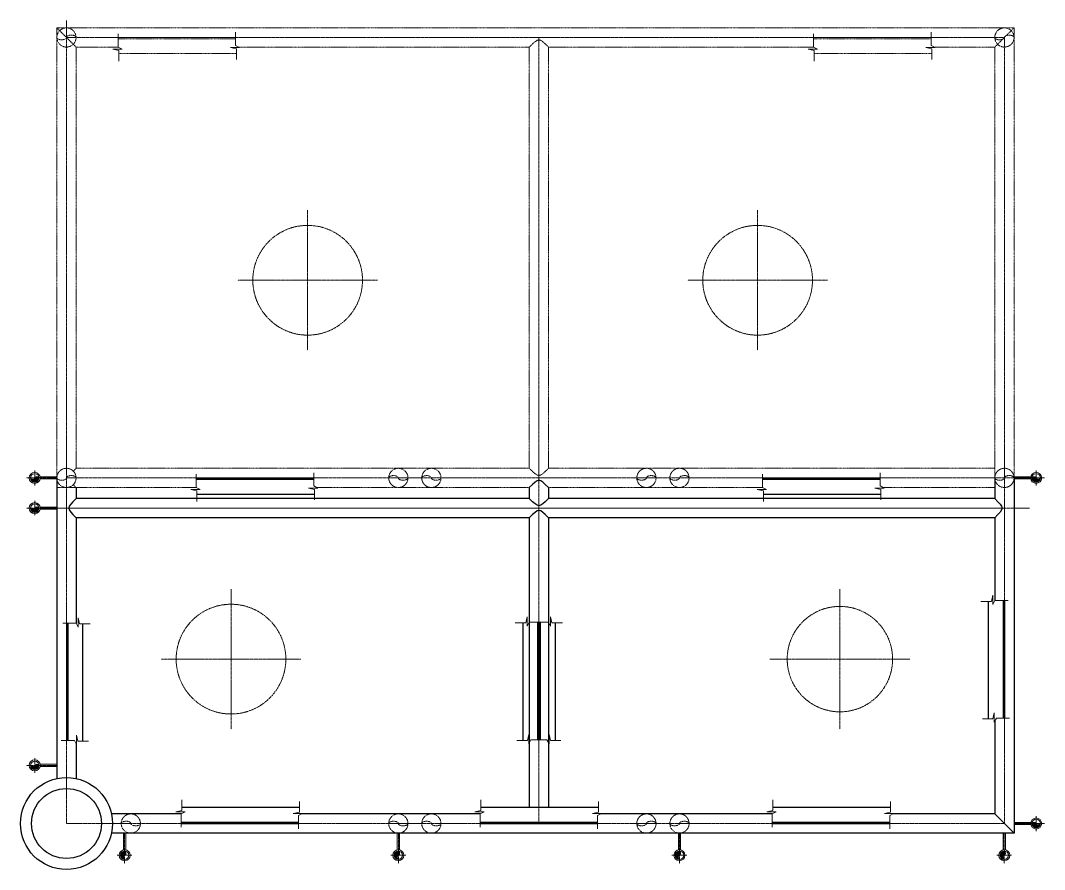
# Model space of a CAD drawing. Header units: inches. Extents: x -18249 to 140262, y -20124 to 30200.
# Drawn here: x 37572 to 42315, y 9114 to 13044 of the extents above; entities that cross this region are included whole.
import ezdxf

# ---------------------------------------------------------------- set-up
doc = ezdxf.new("R2010")
doc.units = ezdxf.units.IN
doc.header["$LTSCALE"] = 5
doc.header["$MEASUREMENT"] = 0
for name, pattern in [('CENTER', [2, 1.25, -0.25, 0.25, -0.25]), ('HIDDEN', [0.375, 0.25, -0.125]), ('PHANTOM2', [1.25, 0.625, -0.125, 0.125, -0.125, 0.125, -0.125])]:
    doc.linetypes.add(name, pattern=pattern)
for name, color, linetype, lineweight in [('CENTER LINE', 1, 'CENTER', 0), ('EXISTING', 8, 'PHANTOM2', 0), ('HATCH', 250, 'Continuous', 0), ('HIDDEN', 8, 'HIDDEN', 0), ('STRUCTURE', 3, 'Continuous', 25)]:
    doc.layers.add(name, color=color, linetype=linetype, lineweight=lineweight)
pattern_1 = [(315, (99155.2243, -99857.9617), (2.65165043, 2.65165043), [])]

msp = doc.modelspace()

# ---------------------------------------------------------------- hatches: boundary and pattern name
at = {"layer": 'HATCH'}
h = msp.add_hatch(dxfattribs=at)
h.set_pattern_fill('ANSI31', color=256, scale=30, angle=-90)
h.set_pattern_definition(pattern_1)
edge = h.paths.add_edge_path()
edge.add_ellipse((37648.12205, 10926.61771), major_axis=(9.75, 0), ratio=0.5536199081, start_angle=0, end_angle=180)
edge.add_line((37638.37205, 10926.61771), (37657.87205, 10926.61771))
edge = h.paths.add_edge_path()
edge.add_line((37657.87205, 10926.61771), (37638.37205, 10926.61771))
edge.add_ellipse((37628.62205, 10926.61771), major_axis=(-9.75, 0), ratio=0.5536199081, start_angle=0, end_angle=180, ccw=False)
edge.add_arc((37638.37205, 10926.61771), 19.5, 180, 270)
edge.add_arc((37638.37205, 10926.61771), 19.5, -90, 0)
h = msp.add_hatch(dxfattribs=at)
h.set_pattern_fill('ANSI31', color=256, scale=30, angle=-90)
h.set_pattern_definition(pattern_1)
edge = h.paths.add_edge_path()
edge.add_ellipse((42266.62205, 10926.61771), major_axis=(-9.75, 0), ratio=0.5536199081, start_angle=180, end_angle=360, ccw=False)
edge.add_line((42276.37205, 10926.61771), (42256.87205, 10926.61771))
edge = h.paths.add_edge_path()
edge.add_line((42256.87205, 10926.61771), (42276.37205, 10926.61771))
edge.add_ellipse((42286.12205, 10926.61771), major_axis=(9.75, 0), ratio=0.5536199081, start_angle=180, end_angle=360)
edge.add_arc((42276.37205, 10926.61771), 19.5, -90, 0, ccw=False)
edge.add_arc((42276.37205, 10926.61771), 19.5, 180, 270, ccw=False)
h = msp.add_hatch(dxfattribs=at)
h.set_pattern_fill('ANSI31', color=256, scale=30, angle=-90)
h.set_pattern_definition([(315, (99155.2243, -99997.9617), (2.65165043, 2.65165043), [])])
edge = h.paths.add_edge_path()
edge.add_ellipse((37648.12205, 10786.61771), major_axis=(9.75, 0), ratio=0.5536199081, start_angle=0, end_angle=180)
edge.add_line((37638.37205, 10786.61771), (37657.87205, 10786.61771))
edge = h.paths.add_edge_path()
edge.add_ellipse((37628.62205, 10786.61771), major_axis=(-9.75, 0), ratio=0.5536199081, start_angle=0, end_angle=180, ccw=False)
edge.add_arc((37638.37205, 10786.61771), 19.5, 180, 270)
edge.add_arc((37638.37205, 10786.61771), 19.5, -90, 0)
edge.add_line((37657.87205, 10786.61771), (37638.37205, 10786.61771))
h = msp.add_hatch(dxfattribs=at)
h.set_pattern_fill('ANSI31', color=256, scale=30, angle=-90)
h.set_pattern_definition([(315, (99155.2243, -101188.9617), (2.65165043, 2.65165043), [])])
edge = h.paths.add_edge_path()
edge.add_ellipse((37648.12205, 9595.61771), major_axis=(9.75, 0), ratio=0.5536199081, start_angle=0, end_angle=180)
edge.add_line((37638.37205, 9595.61771), (37657.87205, 9595.61771))
edge = h.paths.add_edge_path()
edge.add_ellipse((37628.62205, 9595.61771), major_axis=(-9.75, 0), ratio=0.5536199081, start_angle=0, end_angle=180, ccw=False)
edge.add_arc((37638.37205, 9595.61771), 19.5, 180, 270)
edge.add_arc((37638.37205, 9595.61771), 19.5, -90, 0)
edge.add_line((37657.87205, 9595.61771), (37638.37205, 9595.61771))
h = msp.add_hatch(dxfattribs=at)
h.set_pattern_fill('ANSI31', color=256, scale=30, angle=-90)
h.set_pattern_definition([(315, (99155.2243, -101457.9617), (2.65165043, 2.65165043), [])])
edge = h.paths.add_edge_path()
edge.add_ellipse((42266.62205, 9326.61771), major_axis=(-9.75, 0), ratio=0.5536199081, start_angle=180, end_angle=360, ccw=False)
edge.add_line((42276.37205, 9326.61771), (42256.87205, 9326.61771))
edge = h.paths.add_edge_path()
edge.add_line((42256.87205, 9326.61771), (42276.37205, 9326.61771))
edge.add_ellipse((42286.12205, 9326.61771), major_axis=(9.75, 0), ratio=0.5536199081, start_angle=180, end_angle=360)
edge.add_arc((42276.37205, 9326.61771), 19.5, -90, 0, ccw=False)
edge.add_arc((42276.37205, 9326.61771), 19.5, 180, 270, ccw=False)
h = msp.add_hatch(dxfattribs=at)
h.set_pattern_fill('ANSI31', color=256, scale=30, angle=-180)
h.set_pattern_definition([(225, (-72729.7074, -47699.2345), (2.65165043, -2.65165043), [])])
edge = h.paths.add_edge_path()
edge.add_ellipse((38054.87205, 9189.36771), major_axis=(0, 9.75), ratio=0.5536199081, start_angle=180, end_angle=360, ccw=False)
edge.add_line((38054.87205, 9179.61771), (38054.87205, 9199.11771))
edge = h.paths.add_edge_path()
edge.add_line((38054.87205, 9199.11771), (38054.87205, 9179.61771))
edge.add_ellipse((38054.87205, 9169.86771), major_axis=(0, -9.75), ratio=0.5536199081, start_angle=180, end_angle=360)
edge.add_arc((38054.87205, 9179.61771), 19.5, -180, -90, ccw=False)
edge.add_arc((38054.87205, 9179.61771), 19.5, 90, 180, ccw=False)
h = msp.add_hatch(dxfattribs=at)
h.set_pattern_fill('ANSI31', color=256, scale=30, angle=-180)
h.set_pattern_definition([(225, (-71462.2074, -47699.2345), (2.65165043, -2.65165043), [])])
edge = h.paths.add_edge_path()
edge.add_ellipse((39322.37205, 9189.36771), major_axis=(0, 9.75), ratio=0.5536199081, start_angle=180, end_angle=360, ccw=False)
edge.add_line((39322.37205, 9179.61771), (39322.37205, 9199.11771))
edge = h.paths.add_edge_path()
edge.add_line((39322.37205, 9199.11771), (39322.37205, 9179.61771))
edge.add_ellipse((39322.37205, 9169.86771), major_axis=(0, -9.75), ratio=0.5536199081, start_angle=180, end_angle=360)
edge.add_arc((39322.37205, 9179.61771), 19.5, -180, -90, ccw=False)
edge.add_arc((39322.37205, 9179.61771), 19.5, 90, 180, ccw=False)
h = msp.add_hatch(dxfattribs=at)
h.set_pattern_fill('ANSI31', color=256, scale=30, angle=-180)
h.set_pattern_definition([(225, (-70160.2074, -47699.2345), (2.65165043, -2.65165043), [])])
edge = h.paths.add_edge_path()
edge.add_ellipse((40624.37205, 9189.36771), major_axis=(0, 9.75), ratio=0.5536199081, start_angle=180, end_angle=360, ccw=False)
edge.add_line((40624.37205, 9179.61771), (40624.37205, 9199.11771))
edge = h.paths.add_edge_path()
edge.add_line((40624.37205, 9199.11771), (40624.37205, 9179.61771))
edge.add_ellipse((40624.37205, 9169.86771), major_axis=(0, -9.75), ratio=0.5536199081, start_angle=180, end_angle=360)
edge.add_arc((40624.37205, 9179.61771), 19.5, -180, -90, ccw=False)
edge.add_arc((40624.37205, 9179.61771), 19.5, 90, 180, ccw=False)
h = msp.add_hatch(dxfattribs=at)
h.set_pattern_fill('ANSI31', color=256, scale=30, angle=-180)
h.set_pattern_definition([(225, (-68655.8552, -47699.2345), (2.65165043, -2.65165043), [])])
edge = h.paths.add_edge_path()
edge.add_ellipse((42128.72426, 9189.36771), major_axis=(0, 9.75), ratio=0.5536199081, start_angle=180, end_angle=360, ccw=False)
edge.add_line((42128.72426, 9179.61771), (42128.72426, 9199.11771))
edge = h.paths.add_edge_path()
edge.add_line((42128.72426, 9199.11771), (42128.72426, 9179.61771))
edge.add_ellipse((42128.72426, 9169.86771), major_axis=(0, -9.75), ratio=0.5536199081, start_angle=180, end_angle=360)
edge.add_arc((42128.72426, 9179.61771), 19.5, -180, -90, ccw=False)
edge.add_arc((42128.72426, 9179.61771), 19.5, 90, 180, ccw=False)

# ---------------------------------------------------------------- linework, layer by layer
at = {"layer": 'CENTER LINE'}
for p, q in [((37785.37205, 13044.19717), (37785.37205, 9326.61771)), ((37785.37205, 12965.61771), (42129.37205, 12965.61771)), ((39973.37205, 12965.61771), (39973.37205, 9326.61771)), ((41935.34567, 12965.61771), (42129.37205, 12965.61771)), ((42129.37205, 12965.61771), (42129.37205, 9326.61771)), ((38902.37205, 12165.53825), (38902.37205, 11517.69717)), ((40986.37205, 12165.53825), (40986.37205, 11517.69717)), ((39226.29259, 11841.61771), (38578.45151, 11841.61771)), ((41310.29259, 11841.61771), (40662.45151, 11841.61771)), ((37638.37205, 10960.53825), (37638.37205, 10891.03825)), ((42276.37205, 10960.53825), (42276.37205, 10891.03825)), ((37740.87205, 10926.61771), (37599.72426, 10926.61771)), ((42245.57721, 10926.61771), (37785.37205, 10926.61771)), ((42173.87205, 10926.61771), (42315.01984, 10926.61771)), ((37638.37205, 10820.53825), (37638.37205, 10751.03825)), ((37740.87205, 10786.61771), (37599.72426, 10786.61771)), ((37740.87205, 10786.61771), (37599.72426, 10786.61771)), ((42129.37205, 10786.61771), (37662.65067, 10786.61771)), ((42245.57721, 10786.61771), (37785.37205, 10786.61771)), ((38547.37205, 10411.53825), (38547.37205, 9763.69717)), ((41367.37205, 10411.53825), (41367.37205, 9763.69717)), ((38871.29259, 10087.61771), (38223.45151, 10087.61771)), ((41691.29259, 10087.61771), (41043.45151, 10087.61771)), ((37638.37205, 9629.53825), (37638.37205, 9560.03825)), ((37740.87205, 9595.61771), (37599.72426, 9595.61771)), ((42276.37205, 9360.53825), (42276.37205, 9291.03825)), ((42129.37205, 9326.61771), (37785.37205, 9326.61771)), ((42173.87205, 9326.61771), (42315.01984, 9326.61771)), ((38054.87205, 9282.11771), (38054.87205, 9140.96992)), ((39322.37205, 9282.11771), (39322.37205, 9140.96992)), ((40624.37205, 9282.11771), (40624.37205, 9140.96992)), ((42128.72426, 9282.11771), (42128.72426, 9140.96992)), ((38088.79259, 9179.61771), (38019.29259, 9179.61771)), ((39356.29259, 9179.61771), (39286.79259, 9179.61771)), ((40658.29259, 9179.61771), (40588.79259, 9179.61771)), ((42162.6448, 9179.61771), (42093.1448, 9179.61771))]:
    msp.add_line(p, q, dxfattribs=at)
for centre, radius in [((38902.37205, 11841.61771), 254), ((40986.37205, 11841.61771), 254), ((38547.37205, 10087.61771), 254), ((41367.37205, 10087.61771), 244)]:
    msp.add_circle(centre, radius, dxfattribs=at)
at = {"layer": 'EXISTING'}
for p, q in [((37740.87205, 13010.11771), (37740.87205, 10926.61771)), ((42173.87205, 13010.11771), (37740.87205, 13010.11771)), ((37740.87205, 13010.11771), (37829.87205, 12921.11771)), ((42173.87205, 13010.11771), (42084.87205, 12921.11771)), ((42173.87205, 13010.11771), (42173.87205, 10926.61771)), ((38024.87205, 12965.61771), (38568.87205, 12965.61771)), ((38024.87205, 12959.61771), (38568.87205, 12959.61771)), ((41245.37205, 12965.61771), (41789.37205, 12965.61771)), ((41245.37205, 12959.61771), (41789.37205, 12959.61771)), ((37829.87205, 12921.11771), (37829.87205, 10971.11771)), ((38024.87205, 12921.11771), (37829.87205, 12921.11771)), ((38582.67767, 12921.11771), (39928.87205, 12921.11771)), ((39928.87205, 12921.11771), (39928.87205, 10971.11771)), ((41245.37205, 12921.11771), (40017.87205, 12921.11771)), ((40017.87205, 12921.11771), (40017.87205, 10971.11771)), ((42084.87205, 12921.11771), (41803.17767, 12921.11771)), ((42084.87205, 12921.11771), (42084.87205, 10926.61771)), ((38028.37205, 12890.61771), (38572.37205, 12890.61771)), ((41248.87205, 12890.61771), (41792.87205, 12890.61771)), ((39928.87205, 10971.11771), (37829.87205, 10971.11771)), ((42084.87205, 10971.11771), (40017.87205, 10971.11771)), ((38386.37205, 10882.11771), (37740.87205, 10882.11771)), ((39928.87205, 10882.11771), (38944.17767, 10882.11771)), ((41009.37205, 10882.11771), (40017.87205, 10882.11771)), ((42084.87205, 10882.11771), (41567.17767, 10882.11771))]:
    msp.add_line(p, q, dxfattribs=at)
for points in [[(40017.87205, 12921.11771), (40003.09666, 12935.71927), (39991.45017, 12946.14896), (39981.88963, 12952.40677), (39973.37205, 12954.49271), (39964.85447, 12952.40677), (39955.29392, 12946.14896), (39943.64744, 12935.71927), (39928.87205, 12921.11771)], [(37815.27049, 10956.34232), (37829.87205, 10971.11771)], [(40017.87205, 10971.11771), (40003.09666, 10956.51615), (39991.45017, 10946.08646), (39981.88963, 10939.82865), (39973.37205, 10937.74271), (39964.85447, 10939.82865), (39955.29392, 10946.08646), (39943.64744, 10956.51615), (39928.87205, 10971.11771)], [(37829.87205, 10882.11771), (37816.91533, 10895.22868)]]:
    msp.add_lwpolyline(points, dxfattribs=at)
at = {"layer": 'HATCH'}
for p, q in [((37740.87205, 10931.61771), (37663.37705, 10931.61771)), ((37741.15384, 10921.61771), (37663.37705, 10921.61771)), ((42173.59026, 10921.61771), (42251.36705, 10921.61771)), ((42173.87205, 10931.61771), (42251.36705, 10931.61771)), ((37740.87205, 10791.61771), (37663.37705, 10791.61771)), ((37741.15384, 10781.61771), (37663.37705, 10781.61771)), ((37740.87205, 9600.61771), (37663.37705, 9600.61771)), ((37741.15384, 9590.61771), (37663.37705, 9590.61771)), ((42173.59026, 9321.61771), (42251.36705, 9321.61771)), ((42173.87205, 9331.61771), (42251.36705, 9331.61771)), ((38049.87205, 9282.3995), (38049.87205, 9204.62271)), ((38059.87205, 9282.11771), (38059.87205, 9204.62271)), ((39317.37205, 9282.3995), (39317.37205, 9204.62271)), ((39327.37205, 9282.11771), (39327.37205, 9204.62271)), ((40619.37205, 9282.3995), (40619.37205, 9204.62271)), ((40629.37205, 9282.11771), (40629.37205, 9204.62271)), ((42123.72426, 9282.3995), (42123.72426, 9204.62271)), ((42133.72426, 9282.11771), (42133.72426, 9204.62271))]:
    msp.add_line(p, q, dxfattribs=at)
for points in [[(38028.37205, 12856.2655), (38028.37205, 12905.2655), (38000.37205, 12911.2655), (38043.37205, 12911.2655), (38024.87205, 12921.11771), (38024.87205, 12982.2655)], [(38572.37205, 12863.61771), (38572.37205, 12912.61771), (38544.37205, 12918.61771), (38587.37205, 12918.61771), (38568.87205, 12928.46992), (38568.87205, 12989.61771)], [(41248.87205, 12856.2655), (41248.87205, 12905.2655), (41220.87205, 12911.2655), (41263.87205, 12911.2655), (41245.37205, 12921.11771), (41245.37205, 12982.2655)], [(41792.87205, 12863.61771), (41792.87205, 12912.61771), (41764.87205, 12918.61771), (41807.87205, 12918.61771), (41789.37205, 12928.46992), (41789.37205, 12989.61771)], [(38389.87205, 10817.2655), (38389.87205, 10866.2655), (38361.87205, 10872.2655), (38404.87205, 10872.2655), (38386.37205, 10882.11771), (38386.37205, 10943.2655)], [(38933.87205, 10824.61771), (38933.87205, 10873.61771), (38905.87205, 10879.61771), (38948.87205, 10879.61771), (38930.37205, 10889.46992), (38930.37205, 10950.61771)], [(41012.87205, 10817.2655), (41012.87205, 10866.2655), (40984.87205, 10872.2655), (41027.87205, 10872.2655), (41009.37205, 10882.11771), (41009.37205, 10943.2655)], [(41556.87205, 10824.61771), (41556.87205, 10873.61771), (41528.87205, 10879.61771), (41571.87205, 10879.61771), (41553.37205, 10889.46992), (41553.37205, 10950.61771)], [(42020.01984, 10355.03825), (42069.01984, 10355.03825), (42075.01984, 10383.03825), (42075.01984, 10340.03825), (42084.87205, 10358.53825), (42146.01984, 10358.53825)], [(37894.72426, 10251.03825), (37845.72426, 10251.03825), (37839.72426, 10279.03825), (37839.72426, 10236.03825), (37829.87205, 10254.53825), (37768.72426, 10254.53825)], [(39864.01984, 10254.89046), (39913.01984, 10254.89046), (39919.01984, 10282.89046), (39919.01984, 10239.89046), (39928.87205, 10258.39046), (39990.01984, 10258.39046)], [(40082.72426, 10254.89046), (40033.72426, 10254.89046), (40027.72426, 10282.89046), (40027.72426, 10239.89046), (40017.87205, 10258.39046), (39956.72426, 10258.39046)], [(42027.37205, 9811.03825), (42076.37205, 9811.03825), (42082.37205, 9839.03825), (42082.37205, 9796.03825), (42092.22426, 9814.53825), (42153.37205, 9814.53825)], [(37887.37205, 9707.03825), (37838.37205, 9707.03825), (37832.37205, 9735.03825), (37832.37205, 9692.03825), (37822.51984, 9710.53825), (37761.37205, 9710.53825)], [(39871.37205, 9710.89046), (39920.37205, 9710.89046), (39926.37205, 9738.89046), (39926.37205, 9695.89046), (39936.22426, 9714.39046), (39997.37205, 9714.39046)], [(40075.37205, 9710.89046), (40026.37205, 9710.89046), (40020.37205, 9738.89046), (40020.37205, 9695.89046), (40010.51984, 9714.39046), (39949.37205, 9714.39046)], [(38319.87205, 9435.96992), (38319.87205, 9386.96992), (38291.87205, 9380.96992), (38334.87205, 9380.96992), (38316.37205, 9371.11771), (38316.37205, 9309.96992)], [(38863.87205, 9428.61771), (38863.87205, 9379.61771), (38835.87205, 9373.61771), (38878.87205, 9373.61771), (38860.37205, 9363.7655), (38860.37205, 9302.61771)], [(39704.87205, 9435.96992), (39704.87205, 9386.96992), (39676.87205, 9380.96992), (39719.87205, 9380.96992), (39701.37205, 9371.11771), (39701.37205, 9309.96992)], [(40248.87205, 9428.61771), (40248.87205, 9379.61771), (40220.87205, 9373.61771), (40263.87205, 9373.61771), (40245.37205, 9363.7655), (40245.37205, 9302.61771)], [(41057.37205, 9435.96992), (41057.37205, 9386.96992), (41029.37205, 9380.96992), (41072.37205, 9380.96992), (41053.87205, 9371.11771), (41053.87205, 9309.96992)], [(41601.37205, 9428.61771), (41601.37205, 9379.61771), (41573.37205, 9373.61771), (41616.37205, 9373.61771), (41597.87205, 9363.7655), (41597.87205, 9302.61771)]]:
    msp.add_lwpolyline(points, dxfattribs=at)
for centre, radius in [((37638.37205, 10926.61771), 25.5), ((37638.37205, 10926.61771), 19.5), ((42276.37205, 10926.61771), 25.5), ((42276.37205, 10926.61771), 19.5), ((37638.37205, 10786.61771), 25.5), ((37638.37205, 10786.61771), 19.5), ((37638.37205, 9595.61771), 25.5), ((37638.37205, 9595.61771), 19.5), ((42276.37205, 9326.61771), 25.5), ((42276.37205, 9326.61771), 19.5), ((38054.87205, 9179.61771), 25.5), ((39322.37205, 9179.61771), 25.5), ((40624.37205, 9179.61771), 25.5), ((42128.72426, 9179.61771), 25.5), ((38054.87205, 9179.61771), 19.5), ((39322.37205, 9179.61771), 19.5), ((40624.37205, 9179.61771), 19.5), ((42128.72426, 9179.61771), 19.5)]:
    msp.add_circle(centre, radius, dxfattribs=at)
at = {"layer": 'HATCH', "extrusion": (0, 0, -1)}
for centre, major_axis, start_param, end_param in [((37628.62205, 10926.61771), (-9.75, 0), 3.1415926536, 6.2831853072), ((42266.62205, 10926.61771), (-9.75, 0), 0, 3.1415926536), ((37628.62205, 10786.61771), (-9.75, 0), 3.1415926536, 6.2831853072), ((37628.62205, 9595.61771), (-9.75, 0), 3.1415926536, 6.2831853072), ((42266.62205, 9326.61771), (-9.75, 0), 0, 3.1415926536), ((38054.87205, 9189.36771), (0, 9.75), 0, 3.1415926536), ((39322.37205, 9189.36771), (0, 9.75), 0, 3.1415926536), ((40624.37205, 9189.36771), (0, 9.75), 0, 3.1415926536), ((42128.72426, 9189.36771), (0, 9.75), 0, 3.1415926536)]:
    msp.add_ellipse(centre, major_axis=major_axis, ratio=0.5536199081, start_param=start_param, end_param=end_param, dxfattribs=at)
at = {"layer": 'HATCH'}
for centre, major_axis, start_param, end_param in [((37648.12205, 10926.61771), (9.75, 0), 0, 3.1415926536), ((42286.12205, 10926.61771), (9.75, 0), 3.1415926536, 6.2831853072), ((37648.12205, 10786.61771), (9.75, 0), 0, 3.1415926536), ((37648.12205, 9595.61771), (9.75, 0), 0, 3.1415926536), ((42286.12205, 9326.61771), (9.75, 0), 3.1415926536, 6.2831853072), ((38054.87205, 9169.86771), (0, -9.75), 3.1415926536, 6.2831853072), ((39322.37205, 9169.86771), (0, -9.75), 3.1415926536, 6.2831853072), ((40624.37205, 9169.86771), (0, -9.75), 3.1415926536, 6.2831853072), ((42128.72426, 9169.86771), (0, -9.75), 3.1415926536, 6.2831853072)]:
    msp.add_ellipse(centre, major_axis=major_axis, ratio=0.5536199081, start_param=start_param, end_param=end_param, dxfattribs=at)
at = {"layer": 'HIDDEN'}
for centre in [(37785.37205, 12965.61771), (42129.37205, 12965.61771), (37785.37205, 10926.61771), (39322.37205, 10926.61771), (39475.37205, 10926.61771), (40471.37205, 10926.61771), (40624.37205, 10926.61771), (42129.37205, 10926.61771), (38083.37205, 9326.61771), (39322.37205, 9326.61771), (39475.37205, 9326.61771), (40471.37205, 9326.61771), (40624.37205, 9326.61771)]:
    msp.add_circle(centre, 44.5, dxfattribs=at)
at = {"layer": 'HIDDEN', "extrusion": (0, 0, -1)}
for centre, ratio, start_param, end_param in [((37763.12205, 12965.61771), 0.4897884991, 3.1415926536, 6.2831853072), ((42107.12205, 12965.61771), 0.4897884991, 3.1415926536, 6.2831853072), ((37763.12205, 10926.61771), 0.4897884991, 3.1415926536, 6.2831853072), ((39300.12205, 10926.61771), 0.4754812386, 0, 3.1415926536), ((39453.12205, 10926.61771), 0.4754812386, 0, 3.1415926536), ((40449.12205, 10926.61771), 0.4754812386, 3.1415926536, 6.2831853072), ((40602.12205, 10926.61771), 0.4754812386, 3.1415926536, 6.2831853072), ((42107.12205, 10926.61771), 0.4897884991, 3.1415926536, 6.2831853072), ((38061.12205, 9326.61771), 0.4754812386, 0, 3.1415926536), ((39300.12205, 9326.61771), 0.4754812386, 0, 3.1415926536), ((39453.12205, 9326.61771), 0.4754812386, 0, 3.1415926536), ((40449.12205, 9326.61771), 0.4754812386, 3.1415926536, 6.2831853072), ((40602.12205, 9326.61771), 0.4754812386, 3.1415926536, 6.2831853072)]:
    msp.add_ellipse(centre, major_axis=(-22.25, 0), ratio=ratio, start_param=start_param, end_param=end_param, dxfattribs=at)
at = {"layer": 'HIDDEN'}
for centre, ratio, start_param, end_param in [((37807.62205, 12965.61771), 0.4897884991, 0, 3.1415926536), ((42151.62205, 12965.61771), 0.4897884991, 0, 3.1415926536), ((37807.62205, 10926.61771), 0.4897884991, 0, 3.1415926536), ((39344.62205, 10926.61771), 0.4754812386, 3.1415926536, 6.2831853072), ((39497.62205, 10926.61771), 0.4754812386, 3.1415926536, 6.2831853072), ((40493.62205, 10926.61771), 0.4754812386, 0, 3.1415926536), ((40646.62205, 10926.61771), 0.4754812386, 0, 3.1415926536), ((42151.62205, 10926.61771), 0.4897884991, 0, 3.1415926536), ((38105.62205, 9326.61771), 0.4754812386, 3.1415926536, 6.2831853072), ((39344.62205, 9326.61771), 0.4754812386, 3.1415926536, 6.2831853072), ((39497.62205, 9326.61771), 0.4754812386, 3.1415926536, 6.2831853072), ((40493.62205, 9326.61771), 0.4754812386, 0, 3.1415926536), ((40646.62205, 9326.61771), 0.4754812386, 0, 3.1415926536)]:
    msp.add_ellipse(centre, major_axis=(22.25, 0), ratio=ratio, start_param=start_param, end_param=end_param, dxfattribs=at)
at = {"layer": 'STRUCTURE'}
for p, q in [((37740.87205, 10926.61771), (37740.87205, 9534.91737)), ((38386.37205, 10926.61771), (38930.37205, 10926.61771)), ((38386.37205, 10920.61771), (38930.37205, 10920.61771)), ((41009.37205, 10926.61771), (41553.37205, 10926.61771)), ((41009.37205, 10920.61771), (41553.37205, 10920.61771)), ((42084.87205, 10926.61771), (42084.87205, 10831.11771)), ((42173.87205, 10926.61771), (42173.87205, 9282.11771)), ((37829.87205, 10882.11771), (37829.87205, 10831.11771)), ((39928.87205, 10882.11771), (39928.87205, 10831.11771)), ((40017.87205, 10882.11771), (40017.87205, 10831.11771)), ((39928.87205, 10831.11771), (37829.87205, 10831.11771)), ((38389.87205, 10851.61771), (38933.87205, 10851.61771)), ((42084.87205, 10831.11771), (40017.87205, 10831.11771)), ((41012.87205, 10851.61771), (41556.87205, 10851.61771)), ((37829.87205, 10742.11771), (37829.87205, 10254.53825)), ((39928.87205, 10742.11771), (37829.87205, 10742.11771)), ((39928.87205, 10742.11771), (39928.87205, 9401.61771)), ((40017.87205, 10742.11771), (40017.87205, 9401.61771)), ((42084.87205, 10742.11771), (40017.87205, 10742.11771)), ((42084.87205, 10742.11771), (42084.87205, 10358.53825)), ((42054.37205, 10355.03825), (42054.37205, 9811.03825)), ((42123.37205, 10358.53825), (42123.37205, 9814.53825)), ((42129.37205, 10358.53825), (42129.37205, 9814.53825)), ((37785.37205, 10254.53825), (37785.37205, 9710.53825)), ((37791.37205, 10254.53825), (37791.37205, 9710.53825)), ((37860.37205, 10251.03825), (37860.37205, 9707.03825)), ((39898.37205, 10254.89046), (39898.37205, 9710.89046)), ((39967.37205, 10258.39046), (39967.37205, 9714.39046)), ((39973.37205, 10258.39046), (39973.37205, 9714.39046)), ((39973.37205, 10258.39046), (39973.37205, 9714.39046)), ((39979.37205, 10258.39046), (39979.37205, 9714.39046)), ((40048.37205, 10254.89046), (40048.37205, 9710.89046)), ((42084.87205, 9800.73263), (42084.87205, 9371.11771)), ((37829.87205, 9696.73263), (37829.87205, 9534.91737)), ((38319.87205, 9401.61771), (38863.87205, 9401.61771)), ((39704.87205, 9401.61771), (40248.87205, 9401.61771)), ((41057.37205, 9401.61771), (41601.37205, 9401.61771)), ((38316.37205, 9371.11771), (37993.67171, 9371.11771)), ((39701.37205, 9371.11771), (38874.17767, 9371.11771)), ((41053.87205, 9371.11771), (40259.17767, 9371.11771)), ((42084.87205, 9371.11771), (41611.67767, 9371.11771)), ((42084.87205, 9371.11771), (42173.87205, 9282.11771)), ((38316.37205, 9332.61771), (38860.37205, 9332.61771)), ((38316.37205, 9326.61771), (38860.37205, 9326.61771)), ((39701.37205, 9332.61771), (40245.37205, 9332.61771)), ((39701.37205, 9326.61771), (40245.37205, 9326.61771)), ((41053.87205, 9332.61771), (41597.87205, 9332.61771)), ((41053.87205, 9326.61771), (41597.87205, 9326.61771)), ((42173.87205, 9282.11771), (37993.67171, 9282.11771))]:
    msp.add_line(p, q, dxfattribs=at)
for points in [[(40017.87205, 10882.11771), (40003.09666, 10896.71927), (39991.45017, 10907.14896), (39981.88963, 10913.40677), (39973.37205, 10915.49271), (39964.85447, 10913.40677), (39955.29392, 10907.14896), (39943.64744, 10896.71927), (39928.87205, 10882.11771)], [(37829.87205, 10831.11771), (37815.27049, 10816.34232), (37804.8408, 10804.69584), (37798.58299, 10795.13529), (37796.49705, 10786.61771), (37798.58299, 10778.10013), (37804.8408, 10768.53959), (37815.27049, 10756.8931), (37829.87205, 10742.11771)], [(40017.87205, 10831.11771), (40003.09666, 10816.51615), (39991.45017, 10806.08646), (39981.88963, 10799.82865), (39973.37205, 10797.74271), (39964.85447, 10799.82865), (39955.29392, 10806.08646), (39943.64744, 10816.51615), (39928.87205, 10831.11771)], [(42084.87205, 10831.11771), (42099.47361, 10816.34232), (42109.9033, 10804.69584), (42116.16111, 10795.13529), (42118.24705, 10786.61771), (42116.16111, 10778.10013), (42109.9033, 10768.53959), (42099.47361, 10756.8931), (42084.87205, 10742.11771)], [(40017.87205, 10742.11771), (40003.09666, 10756.71927), (39991.45017, 10767.14896), (39981.88963, 10773.40677), (39973.37205, 10775.49271), (39964.85447, 10773.40677), (39955.29392, 10767.14896), (39943.64744, 10756.71927), (39928.87205, 10742.11771)]]:
    msp.add_lwpolyline(points, dxfattribs=at)
for radius in [213, 162]:
    msp.add_circle((37785.37205, 9326.61771), radius, dxfattribs=at)

doc.saveas('drawing.dxf')
